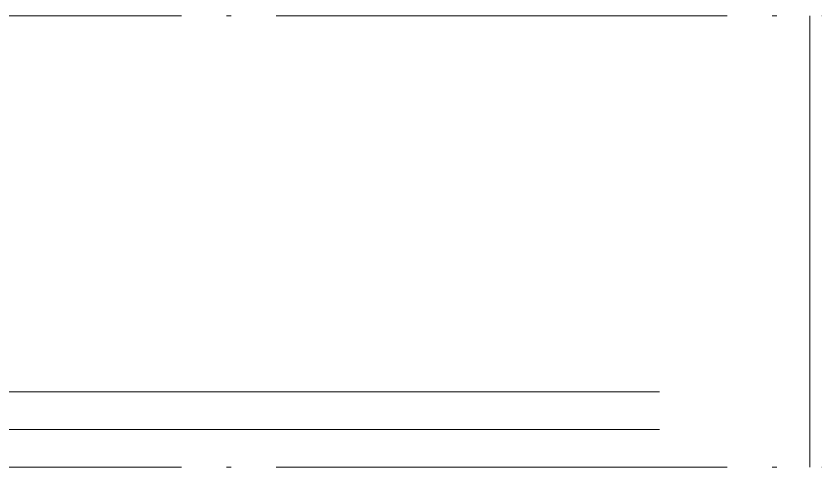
# Model space of a CAD drawing. Extents: x -518115 to 389031, y -231062 to 1628073.
# Drawn here: x 20811 to 21873, y 441032 to 441632 of the extents above; entities that cross this region are included whole.
import ezdxf

# ---------------------------------------------------------------- set-up
doc = ezdxf.new("R2010")
doc.units = 0
doc.header["$LTSCALE"] = 1000
doc.header["$MEASUREMENT"] = 0
doc.linetypes.add('DOTE', pattern=[2.42, 2, -0.2, 0.02, -0.2])
for name, color, linetype, lineweight in [('DOTE', 19, 'DOTE', 9), ('平面-栏杆', 135, 'Continuous', 15), ('平面-看线', 45, 'Continuous', 15)]:
    doc.layers.add(name, color=color, linetype=linetype, lineweight=lineweight)

# ---------------------------------------------------------------- blocks, each defined once
blk = doc.blocks.new('GDGDGDSDA')
at = {"layer": 'DOTE', "linetype": 'DOTE', "ltscale": 0.3}
for p, q in [((471334.8, 362158.3), (417334.8, 362158.3)), ((427884.9, 362158.3), (427884.8, 361558.3)), ((471334.8, 361558.3), (417334.8, 361558.3))]:
    blk.add_line(p, q, dxfattribs=at)

msp = doc.modelspace()

# ---------------------------------------------------------------- linework, layer by layer
at = {"layer": '平面-栏杆'}
msp.add_lwpolyline([(21666.6, 441082.1), (17016.6, 441082.1)], dxfattribs=at)
at = {"layer": '平面-看线'}
msp.add_lwpolyline([(21666.6, 441132.1), (17016.6, 441132.1)], dxfattribs=at)

# ---------------------------------------------------------------- block references
msp.add_blockref('GDGDGDSDA', (-406018.2, 79473.8))

doc.saveas('drawing.dxf')
